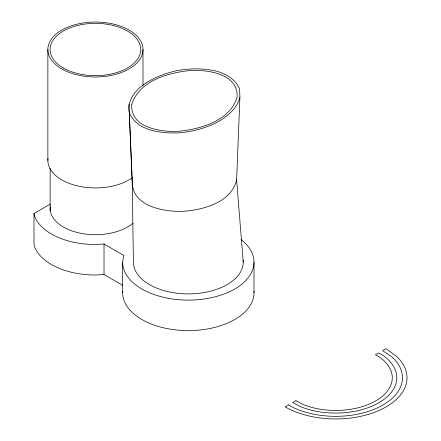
<?xml version="1.0" encoding="UTF-8"?>
<svg xmlns="http://www.w3.org/2000/svg" width="441" height="441" viewBox="0 0 441 441"><rect width="100%" height="100%" fill="white"/><g stroke="black" fill="none" stroke-linecap="round" stroke-linejoin="round"><path stroke-width="0.66" d="M243.245 262.18L236.619 179.757L239.91 97.411L239.584 89.236C236.1 79.556 226.663 74.43 217.407 71.414C203.814 67.92 189.636 68.267 175.915 70.863C162.718 73.961 149.907 79.143 139.417 87.902C132.713 94.253 127.173 102.957 129.29 112.554L132.261 182.927L133.397 262.18A54.927 31.708 0 0 0 189.972 293.877A54.927 31.708 0 0 0 243.145 260.273M50.445 206.735L50.136 208.549A45.296 26.151 0 0 0 82.285 233.576A45.296 26.151 0 0 0 133.099 223.08M253.961 291.347A65.681 37.92 0 0 1 189.492 330.607A65.681 37.92 0 0 1 122.637 292.692L122.637 262.18L123.789 255.438L104.021 244.022L95.432 244.512A62.286 35.958 0 0 1 34.343 215.566L33.996 213.51L50.373 204.051M122.637 292.692L122.868 291.347M236.619 179.757C231.31 203.081 202.27 210.076 181.692 211.465C163.187 211.537 133.077 206.476 132.261 182.927L128.965 104.385M239.91 97.411C237.126 108.1 228.399 115.454 219.392 121.077C206.746 127.967 192.706 131.727 178.396 132.923C160.833 133.309 137.063 131.231 129.29 112.554M122.626 285.277L104.021 274.534L95.432 275.024A62.286 35.958 0 0 1 34.343 246.078L33.996 244.022L33.996 213.51M254.005 262.18L254.005 292.692M142.994 49.508A47.562 27.458 0 0 1 71.651 73.294A47.562 27.458 0 0 1 71.651 25.727A47.562 27.458 0 0 1 142.994 49.508L142.994 85.813M104.021 244.022L104.021 274.534M50.136 168.324L50.136 210.908M47.871 49.508L47.871 160.474M240.957 239.496A65.681 37.92 0 0 1 209.023 298.171A65.681 37.92 0 0 1 122.637 262.18M132.614 177.596A47.562 27.458 0 0 1 78.134 186.052A47.562 27.458 0 0 1 47.992 158.523M131.826 104.208C129.863 127.956 161.208 132.267 178.71 131.275C200.76 129.015 229.375 121.143 237.054 97.588C239.011 73.84 207.667 69.529 190.17 70.521C168.115 72.782 139.505 80.653 131.826 104.208M288.679 404.888L285.261 406.861L285.564 407.087A71.343 41.189 0 0 0 379.486 410.268A71.343 41.189 0 0 0 397.203 356.918L386.068 348.66L382.645 350.634L391.674 356.73A66.817 38.576 0 0 1 379.089 407.076A66.817 38.576 0 0 1 290.988 406.442L288.679 404.888M295.922 400.704L292.758 402.528L300.332 406.58A61.15 35.308 0 0 0 380.539 401.745A61.15 35.308 0 0 0 382.711 355.203L378.565 352.993L375.407 354.818L378.858 356.626A56.624 32.689 0 0 1 377.595 399.728A56.624 32.689 0 0 1 303.414 404.629L295.922 400.704M63.399 68.002A45.296 26.151 0 0 0 139.185 56.277A45.296 26.151 0 0 0 83.707 24.249A45.296 26.151 0 0 0 63.399 68.002"/></g></svg>
